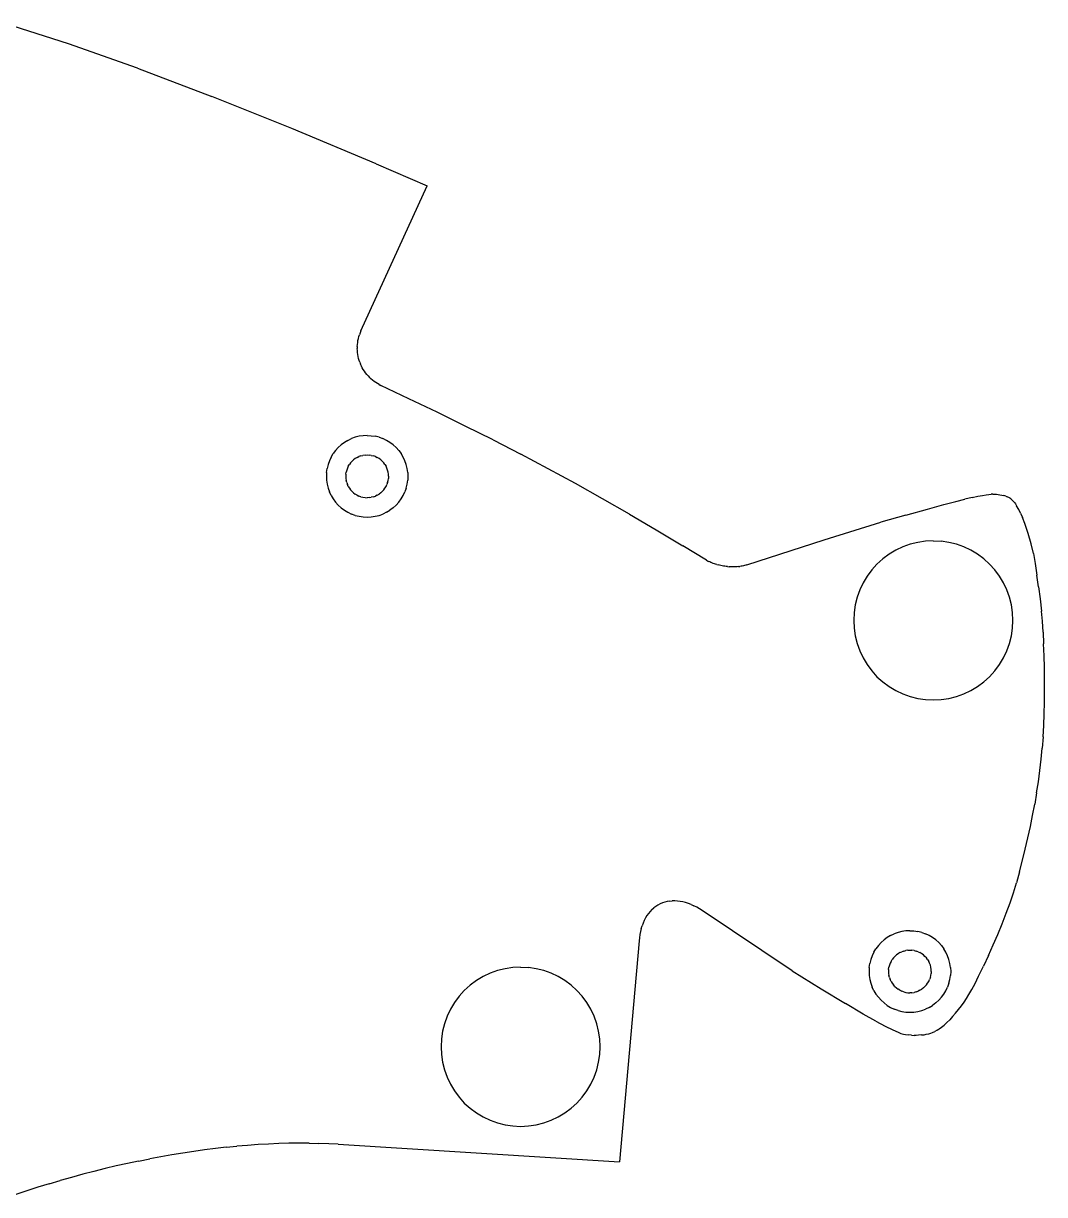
# Model space of a CAD drawing. Extents: x -48 to 64, y -59 to 16.
# Drawn here: x 10.9 to 63.5, y -46.3 to 14 of the extents above; entities that cross this region are included whole.
import ezdxf

# ---------------------------------------------------------------- set-up
doc = ezdxf.new("R2010")
doc.units = 0

msp = doc.modelspace()

# ---------------------------------------------------------------- linework, layer by layer
for p, q in [((13.264, 12.986, 0), (9.978, 14.039, 0)), ((16.825, 11.729, 0), (13.264, 12.986, 0)), ((16.825, 11.729, 0), (20.648, 10.282, 0)), ((24.772, 8.62, 0), (20.648, 10.282, 0)), ((29.118, 6.801, 0), (24.772, 8.62, 0)), ((29.118, 6.801, 0), (31.738, 5.666, 0)), ((28.332, -1.809, 0), (31.738, 5.666, 0)), ((28.332, -1.809, 0), (28.292, -1.903, 0)), ((28.151, -2.504, 0), (28.162, -2.401, 0)), ((28.162, -2.401, 0), (28.178, -2.299, 0)), ((28.178, -2.299, 0), (28.199, -2.198, 0)), ((28.199, -2.198, 0), (28.226, -2.098, 0)), ((28.226, -2.098, 0), (28.257, -1.999, 0)), ((28.292, -1.903, 0), (28.257, -1.999, 0)), ((28.144, -2.607, 0), (28.143, -2.711, 0)), ((28.147, -2.814, 0), (28.143, -2.711, 0)), ((28.144, -2.607, 0), (28.151, -2.504, 0)), ((28.155, -2.918, 0), (28.147, -2.814, 0)), ((28.169, -3.02, 0), (28.155, -2.918, 0)), ((28.188, -3.122, 0), (28.169, -3.02, 0)), ((28.211, -3.223, 0), (28.188, -3.122, 0)), ((28.24, -3.323, 0), (28.211, -3.223, 0)), ((28.273, -3.421, 0), (28.24, -3.323, 0)), ((28.273, -3.421, 0), (28.311, -3.518, 0)), ((28.353, -3.613, 0), (28.311, -3.518, 0)), ((28.401, -3.705, 0), (28.353, -3.613, 0)), ((28.452, -3.795, 0), (28.401, -3.705, 0)), ((28.508, -3.882, 0), (28.452, -3.795, 0)), ((28.568, -3.967, 0), (28.508, -3.882, 0)), ((28.632, -4.048, 0), (28.568, -3.967, 0)), ((28.7, -4.127, 0), (28.632, -4.048, 0)), ((28.7, -4.127, 0), (28.771, -4.202, 0)), ((28.846, -4.273, 0), (28.771, -4.202, 0)), ((28.924, -4.34, 0), (28.846, -4.273, 0)), ((29.006, -4.404, 0), (28.924, -4.34, 0)), ((29.09, -4.463, 0), (29.006, -4.404, 0)), ((29.177, -4.519, 0), (29.09, -4.463, 0)), ((29.267, -4.57, 0), (29.177, -4.519, 0)), ((29.267, -4.57, 0), (29.358, -4.616, 0)), ((30.803, -5.3, 0), (29.358, -4.616, 0)), ((32.261, -5.999, 0), (30.803, -5.3, 0)), ((33.706, -6.706, 0), (32.261, -5.999, 0)), ((28.241, -7.236, 0), (28.041, -7.287, 0)), ((28.445, -7.206, 0), (28.241, -7.236, 0)), ((28.651, -7.196, 0), (28.445, -7.206, 0)), ((28.651, -7.196, 0), (28.857, -7.206, 0)), ((28.857, -7.206, 0), (29.061, -7.236, 0)), ((29.261, -7.287, 0), (29.061, -7.236, 0)), ((35.139, -7.425, 0), (33.706, -6.706, 0)), ((27.026, -7.964, 0), (27.165, -7.812, 0)), ((27.317, -7.673, 0), (27.165, -7.812, 0)), ((27.483, -7.55, 0), (27.317, -7.673, 0)), ((27.66, -7.444, 0), (27.483, -7.55, 0)), ((27.66, -7.444, 0), (27.846, -7.356, 0)), ((28.041, -7.287, 0), (27.846, -7.356, 0)), ((29.261, -7.287, 0), (29.455, -7.356, 0)), ((29.641, -7.444, 0), (29.455, -7.356, 0)), ((29.818, -7.55, 0), (29.641, -7.444, 0)), ((29.984, -7.673, 0), (29.818, -7.55, 0)), ((29.984, -7.673, 0), (30.137, -7.812, 0)), ((30.275, -7.964, 0), (30.137, -7.812, 0)), ((35.139, -7.425, 0), (36.56, -8.157, 0)), ((26.797, -8.307, 0), (26.709, -8.493, 0)), ((26.797, -8.307, 0), (26.903, -8.13, 0)), ((27.026, -7.964, 0), (26.903, -8.13, 0)), ((27.953, -8.447, 0), (27.873, -8.52, 0)), ((28.039, -8.383, 0), (27.953, -8.447, 0)), ((28.132, -8.327, 0), (28.039, -8.383, 0)), ((28.132, -8.327, 0), (28.23, -8.281, 0)), ((28.331, -8.245, 0), (28.23, -8.281, 0)), ((28.331, -8.245, 0), (28.436, -8.218, 0)), ((28.543, -8.203, 0), (28.436, -8.218, 0)), ((28.543, -8.203, 0), (28.651, -8.197, 0)), ((28.651, -8.197, 0), (28.758, -8.203, 0)), ((28.865, -8.218, 0), (28.758, -8.203, 0)), ((28.865, -8.218, 0), (28.97, -8.245, 0)), ((29.072, -8.281, 0), (28.97, -8.245, 0)), ((29.072, -8.281, 0), (29.169, -8.327, 0)), ((29.262, -8.383, 0), (29.169, -8.327, 0)), ((29.349, -8.447, 0), (29.262, -8.383, 0)), ((29.429, -8.52, 0), (29.349, -8.447, 0)), ((30.275, -7.964, 0), (30.398, -8.13, 0)), ((30.504, -8.307, 0), (30.398, -8.13, 0)), ((30.592, -8.493, 0), (30.504, -8.307, 0)), ((37.972, -8.906, 0), (36.56, -8.157, 0)), ((26.559, -9.092, 0), (26.59, -8.888, 0)), ((26.64, -8.688, 0), (26.59, -8.888, 0)), ((26.709, -8.493, 0), (26.64, -8.688, 0)), ((27.598, -8.978, 0), (27.572, -9.083, 0)), ((27.634, -8.876, 0), (27.598, -8.978, 0)), ((27.68, -8.779, 0), (27.634, -8.876, 0)), ((27.68, -8.779, 0), (27.736, -8.686, 0)), ((27.8, -8.6, 0), (27.736, -8.686, 0)), ((27.873, -8.52, 0), (27.8, -8.6, 0)), ((29.501, -8.6, 0), (29.429, -8.52, 0)), ((29.565, -8.686, 0), (29.501, -8.6, 0)), ((29.565, -8.686, 0), (29.621, -8.779, 0)), ((29.667, -8.876, 0), (29.621, -8.779, 0)), ((29.703, -8.978, 0), (29.667, -8.876, 0)), ((29.73, -9.083, 0), (29.703, -8.978, 0)), ((30.662, -8.688, 0), (30.592, -8.493, 0)), ((30.712, -8.888, 0), (30.662, -8.688, 0)), ((30.742, -9.092, 0), (30.712, -8.888, 0)), ((39.376, -9.671, 0), (37.972, -8.906, 0)), ((26.559, -9.092, 0), (26.549, -9.298, 0)), ((26.549, -9.298, 0), (26.559, -9.504, 0)), ((26.559, -9.504, 0), (26.59, -9.708, 0)), ((27.556, -9.19, 0), (27.55, -9.298, 0)), ((27.55, -9.298, 0), (27.556, -9.405, 0)), ((27.556, -9.19, 0), (27.572, -9.083, 0)), ((27.556, -9.405, 0), (27.572, -9.512, 0)), ((27.598, -9.617, 0), (27.572, -9.512, 0)), ((27.598, -9.617, 0), (27.634, -9.719, 0)), ((29.703, -9.617, 0), (29.667, -9.719, 0)), ((29.703, -9.617, 0), (29.73, -9.512, 0)), ((29.746, -9.19, 0), (29.73, -9.083, 0)), ((29.73, -9.512, 0), (29.746, -9.405, 0)), ((29.751, -9.298, 0), (29.746, -9.19, 0)), ((29.751, -9.298, 0), (29.746, -9.405, 0)), ((30.712, -9.708, 0), (30.742, -9.504, 0)), ((30.742, -9.092, 0), (30.752, -9.298, 0)), ((30.752, -9.298, 0), (30.742, -9.504, 0)), ((26.59, -9.708, 0), (26.64, -9.908, 0)), ((26.64, -9.908, 0), (26.709, -10.102, 0)), ((26.797, -10.288, 0), (26.709, -10.102, 0)), ((27.68, -9.816, 0), (27.634, -9.719, 0)), ((27.68, -9.816, 0), (27.736, -9.909, 0)), ((27.736, -9.909, 0), (27.8, -9.996, 0)), ((27.873, -10.076, 0), (27.8, -9.996, 0)), ((27.873, -10.076, 0), (27.953, -10.148, 0)), ((27.953, -10.148, 0), (28.039, -10.212, 0)), ((28.132, -10.268, 0), (28.039, -10.212, 0)), ((29.169, -10.268, 0), (29.262, -10.212, 0)), ((29.349, -10.148, 0), (29.262, -10.212, 0)), ((29.349, -10.148, 0), (29.429, -10.076, 0)), ((29.429, -10.076, 0), (29.501, -9.996, 0)), ((29.501, -9.996, 0), (29.565, -9.909, 0)), ((29.565, -9.909, 0), (29.621, -9.816, 0)), ((29.621, -9.816, 0), (29.667, -9.719, 0)), ((30.504, -10.288, 0), (30.592, -10.102, 0)), ((30.662, -9.908, 0), (30.592, -10.102, 0)), ((30.662, -9.908, 0), (30.712, -9.708, 0)), ((40.771, -10.452, 0), (39.376, -9.671, 0)), ((60.354, -10.283, 0), (60.537, -10.253, 0)), ((60.537, -10.253, 0), (60.679, -10.235, 0)), ((60.679, -10.235, 0), (60.792, -10.225, 0)), ((60.889, -10.221, 0), (60.792, -10.225, 0)), ((60.889, -10.221, 0), (60.977, -10.221, 0)), ((60.977, -10.221, 0), (61.065, -10.225, 0)), ((61.065, -10.225, 0), (61.155, -10.234, 0)), ((61.155, -10.234, 0), (61.248, -10.246, 0)), ((61.248, -10.246, 0), (61.342, -10.263, 0)), ((26.797, -10.288, 0), (26.903, -10.465, 0)), ((26.903, -10.465, 0), (27.026, -10.631, 0)), ((27.026, -10.631, 0), (27.165, -10.783, 0)), ((27.317, -10.922, 0), (27.165, -10.783, 0)), ((28.132, -10.268, 0), (28.23, -10.314, 0)), ((28.331, -10.35, 0), (28.23, -10.314, 0)), ((28.331, -10.35, 0), (28.436, -10.377, 0)), ((28.436, -10.377, 0), (28.543, -10.392, 0)), ((28.543, -10.392, 0), (28.651, -10.398, 0)), ((28.758, -10.392, 0), (28.651, -10.398, 0)), ((28.758, -10.392, 0), (28.865, -10.377, 0)), ((28.97, -10.35, 0), (28.865, -10.377, 0)), ((28.97, -10.35, 0), (29.072, -10.314, 0)), ((29.169, -10.268, 0), (29.072, -10.314, 0)), ((29.984, -10.922, 0), (30.137, -10.783, 0)), ((30.275, -10.631, 0), (30.137, -10.783, 0)), ((30.275, -10.631, 0), (30.398, -10.465, 0)), ((30.398, -10.465, 0), (30.504, -10.288, 0)), ((42.158, -11.249, 0), (40.771, -10.452, 0)), ((57.522, -10.986, 0), (58.359, -10.757, 0)), ((58.359, -10.757, 0), (58.972, -10.597, 0)), ((58.972, -10.597, 0), (59.442, -10.481, 0)), ((59.817, -10.393, 0), (59.442, -10.481, 0)), ((59.817, -10.393, 0), (60.118, -10.328, 0)), ((60.118, -10.328, 0), (60.354, -10.283, 0)), ((61.342, -10.263, 0), (61.436, -10.284, 0)), ((61.506, -10.302, 0), (61.436, -10.284, 0)), ((61.553, -10.318, 0), (61.506, -10.302, 0)), ((61.553, -10.318, 0), (61.619, -10.346, 0)), ((61.68, -10.375, 0), (61.619, -10.346, 0)), ((61.68, -10.375, 0), (61.718, -10.396, 0)), ((61.718, -10.396, 0), (61.762, -10.425, 0)), ((61.813, -10.465, 0), (61.762, -10.425, 0)), ((61.869, -10.514, 0), (61.813, -10.465, 0)), ((61.869, -10.514, 0), (61.945, -10.592, 0)), ((61.945, -10.592, 0), (62.013, -10.668, 0)), ((62.013, -10.668, 0), (62.048, -10.714, 0)), ((62.048, -10.714, 0), (62.111, -10.815, 0)), ((62.216, -11.007, 0), (62.111, -10.815, 0)), ((27.317, -10.922, 0), (27.483, -11.045, 0)), ((27.483, -11.045, 0), (27.66, -11.151, 0)), ((27.66, -11.151, 0), (27.846, -11.239, 0)), ((28.041, -11.308, 0), (27.846, -11.239, 0)), ((28.041, -11.308, 0), (28.241, -11.359, 0)), ((28.241, -11.359, 0), (28.445, -11.389, 0)), ((28.445, -11.389, 0), (28.651, -11.399, 0)), ((28.651, -11.399, 0), (28.857, -11.389, 0)), ((28.857, -11.389, 0), (29.061, -11.359, 0)), ((29.061, -11.359, 0), (29.261, -11.308, 0)), ((29.261, -11.308, 0), (29.455, -11.239, 0)), ((29.641, -11.151, 0), (29.455, -11.239, 0)), ((29.641, -11.151, 0), (29.818, -11.045, 0)), ((29.984, -10.922, 0), (29.818, -11.045, 0)), ((42.158, -11.249, 0), (43.538, -12.06, 0)), ((56.41, -11.299, 0), (55.116, -11.668, 0)), ((56.41, -11.299, 0), (57.522, -10.986, 0)), ((62.316, -11.201, 0), (62.216, -11.007, 0)), ((62.316, -11.201, 0), (62.414, -11.422, 0)), ((62.535, -11.734, 0), (62.414, -11.422, 0)), ((43.538, -12.06, 0), (44.915, -12.885, 0)), ((52.187, -12.578, 0), (55.116, -11.668, 0)), ((62.701, -12.243, 0), (62.535, -11.734, 0)), ((48.208, -13.866, 0), (52.187, -12.578, 0)), ((57.414, -12.641, 0), (57.016, -12.7, 0)), ((57.816, -12.621, 0), (57.414, -12.641, 0)), ((57.816, -12.621, 0), (58.217, -12.641, 0)), ((58.615, -12.7, 0), (58.217, -12.641, 0)), ((62.855, -12.771, 0), (62.701, -12.243, 0)), ((46.14, -13.626, 0), (44.915, -12.885, 0)), ((55.883, -13.105, 0), (55.538, -13.312, 0)), ((56.247, -12.933, 0), (55.883, -13.105, 0)), ((56.625, -12.798, 0), (56.247, -12.933, 0)), ((57.016, -12.7, 0), (56.625, -12.798, 0)), ((59.006, -12.798, 0), (58.615, -12.7, 0)), ((59.385, -12.933, 0), (59.006, -12.798, 0)), ((59.748, -13.105, 0), (59.385, -12.933, 0)), ((60.093, -13.312, 0), (59.748, -13.105, 0)), ((62.978, -13.274, 0), (62.855, -12.771, 0)), ((62.978, -13.274, 0), (63.071, -13.798, 0)), ((46.14, -13.626, 0), (46.19, -13.655, 0)), ((46.19, -13.655, 0), (46.242, -13.683, 0)), ((46.297, -13.711, 0), (46.242, -13.683, 0)), ((46.354, -13.736, 0), (46.297, -13.711, 0)), ((46.413, -13.761, 0), (46.354, -13.736, 0)), ((46.474, -13.785, 0), (46.413, -13.761, 0)), ((46.537, -13.807, 0), (46.474, -13.785, 0)), ((46.601, -13.828, 0), (46.537, -13.807, 0)), ((46.666, -13.847, 0), (46.601, -13.828, 0)), ((46.666, -13.847, 0), (46.733, -13.866, 0)), ((46.801, -13.882, 0), (46.733, -13.866, 0)), ((48.208, -13.866, 0), (48.153, -13.883, 0)), ((54.916, -13.822, 0), (54.646, -14.12, 0)), ((55.215, -13.552, 0), (54.916, -13.822, 0)), ((55.538, -13.312, 0), (55.215, -13.552, 0)), ((60.417, -13.552, 0), (60.093, -13.312, 0)), ((60.715, -13.822, 0), (60.417, -13.552, 0)), ((60.985, -14.12, 0), (60.715, -13.822, 0)), ((63.071, -13.798, 0), (63.156, -14.383, 0)), ((46.869, -13.897, 0), (46.801, -13.882, 0)), ((46.939, -13.911, 0), (46.869, -13.897, 0)), ((47.009, -13.923, 0), (46.939, -13.911, 0)), ((47.08, -13.934, 0), (47.009, -13.923, 0)), ((47.151, -13.943, 0), (47.08, -13.934, 0)), ((47.222, -13.951, 0), (47.151, -13.943, 0)), ((47.222, -13.951, 0), (47.294, -13.956, 0)), ((47.365, -13.961, 0), (47.294, -13.956, 0)), ((47.436, -13.963, 0), (47.365, -13.961, 0)), ((47.506, -13.964, 0), (47.436, -13.963, 0)), ((47.576, -13.963), (47.506, -13.964, 0)), ((47.645, -13.961, 0), (47.576, -13.963)), ((47.713, -13.957, 0), (47.645, -13.961, 0)), ((47.78, -13.951, 0), (47.713, -13.957, 0)), ((47.78, -13.951, 0), (47.846, -13.944, 0)), ((47.911, -13.935, 0), (47.846, -13.944, 0)), ((47.974, -13.924, 0), (47.911, -13.935, 0)), ((48.036, -13.912, 0), (47.974, -13.924, 0)), ((48.095, -13.898, 0), (48.036, -13.912, 0)), ((48.153, -13.883, 0), (48.095, -13.898, 0)), ((54.407, -14.444, 0), (54.2, -14.789, 0)), ((54.646, -14.12, 0), (54.407, -14.444, 0)), ((61.225, -14.444, 0), (60.985, -14.12, 0)), ((61.431, -14.789, 0), (61.225, -14.444, 0)), ((63.241, -14.995, 0), (63.156, -14.383, 0)), ((54.2, -14.789, 0), (54.028, -15.152, 0)), ((61.603, -15.152, 0), (61.431, -14.789, 0)), ((63.241, -14.995, 0), (63.32, -15.603, 0)), ((53.892, -15.531, 0), (53.794, -15.921, 0)), ((54.028, -15.152, 0), (53.892, -15.531, 0)), ((61.739, -15.531, 0), (61.603, -15.152, 0)), ((61.837, -15.921, 0), (61.739, -15.531, 0)), ((63.32, -15.603, 0), (63.396, -16.248, 0)), ((53.794, -15.921, 0), (53.735, -16.319, 0)), ((61.896, -16.319, 0), (61.837, -15.921, 0)), ((63.446, -16.759, 0), (63.396, -16.248, 0)), ((53.735, -16.319, 0), (53.716, -16.721, 0)), ((53.716, -16.721, 0), (53.735, -17.123, 0)), ((61.916, -16.721, 0), (61.896, -16.319, 0)), ((61.896, -17.123, 0), (61.916, -16.721, 0)), ((63.479, -17.326, 0), (63.446, -16.759, 0)), ((53.735, -17.123, 0), (53.794, -17.521, 0)), ((61.837, -17.521, 0), (61.896, -17.123, 0)), ((63.479, -17.326, 0), (63.502, -17.926, 0)), ((53.794, -17.521, 0), (53.892, -17.912, 0)), ((53.892, -17.912, 0), (54.028, -18.29, 0)), ((61.603, -18.29, 0), (61.739, -17.912, 0)), ((61.739, -17.912, 0), (61.837, -17.521, 0)), ((63.522, -18.54, 0), (63.502, -17.926, 0)), ((54.028, -18.29, 0), (54.2, -18.654, 0)), ((54.2, -18.654, 0), (54.407, -18.999, 0)), ((61.225, -18.999, 0), (61.431, -18.654, 0)), ((61.431, -18.654, 0), (61.603, -18.29, 0)), ((63.538, -19.148, 0), (63.522, -18.54, 0)), ((54.407, -18.999, 0), (54.646, -19.322, 0)), ((60.985, -19.322, 0), (61.225, -18.999, 0)), ((63.547, -19.752, 0), (63.538, -19.148, 0)), ((54.646, -19.322, 0), (54.916, -19.621, 0)), ((54.916, -19.621, 0), (55.215, -19.891, 0)), ((55.215, -19.891, 0), (55.538, -20.13, 0)), ((60.093, -20.13, 0), (60.417, -19.891, 0)), ((60.417, -19.891, 0), (60.715, -19.621, 0)), ((60.715, -19.621, 0), (60.985, -19.322, 0)), ((63.549, -20.352, 0), (63.547, -19.752, 0)), ((55.538, -20.13, 0), (55.883, -20.337, 0)), ((55.883, -20.337, 0), (56.247, -20.509, 0)), ((56.247, -20.509, 0), (56.625, -20.645, 0)), ((59.006, -20.645, 0), (59.385, -20.509, 0)), ((59.385, -20.509, 0), (59.748, -20.337, 0)), ((59.748, -20.337, 0), (60.093, -20.13, 0)), ((63.543, -20.948, 0), (63.549, -20.352, 0)), ((56.625, -20.645, 0), (57.016, -20.743, 0)), ((57.016, -20.743, 0), (57.414, -20.802, 0)), ((57.414, -20.802, 0), (57.816, -20.821, 0)), ((57.816, -20.821, 0), (58.217, -20.802, 0)), ((58.217, -20.802, 0), (58.615, -20.743, 0)), ((58.615, -20.743, 0), (59.006, -20.645, 0)), ((63.528, -21.54, 0), (63.543, -20.948, 0)), ((63.504, -22.129, 0), (63.528, -21.54, 0)), ((63.47, -22.715, 0), (63.504, -22.129, 0)), ((63.47, -22.715, 0), (63.425, -23.299, 0)), ((63.37, -23.88, 0), (63.425, -23.299, 0)), ((63.304, -24.46, 0), (63.37, -23.88, 0)), ((63.228, -25.038, 0), (63.304, -24.46, 0)), ((63.14, -25.615, 0), (63.228, -25.038, 0)), ((63.14, -25.615, 0), (63.042, -26.191, 0)), ((62.934, -26.767, 0), (63.042, -26.191, 0)), ((62.816, -27.343, 0), (62.934, -26.767, 0)), ((62.688, -27.921, 0), (62.816, -27.343, 0)), ((62.551, -28.501, 0), (62.688, -27.921, 0)), ((62.407, -29.084, 0), (62.551, -28.501, 0)), ((62.257, -29.672, 0), (62.407, -29.084, 0)), ((62.257, -29.672, 0), (62.107, -30.241, 0)), ((61.78, -31.276, 0), (61.955, -30.765, 0)), ((61.955, -30.765, 0), (62.107, -30.241, 0)), ((43.742, -31.33, 0), (43.629, -31.389, 0)), ((43.859, -31.279, 0), (43.742, -31.33, 0)), ((43.981, -31.239, 0), (43.859, -31.279, 0)), ((44.106, -31.208, 0), (43.981, -31.239, 0)), ((44.234, -31.187, 0), (44.106, -31.208, 0)), ((44.234, -31.187, 0), (44.366, -31.176, 0)), ((44.5, -31.174, 0), (44.366, -31.176, 0)), ((44.637, -31.183, 0), (44.5, -31.174, 0)), ((44.775, -31.201, 0), (44.637, -31.183, 0)), ((44.915, -31.229, 0), (44.775, -31.201, 0)), ((45.056, -31.266, 0), (44.915, -31.229, 0)), ((45.198, -31.313, 0), (45.056, -31.266, 0)), ((45.34, -31.368, 0), (45.198, -31.313, 0)), ((45.34, -31.368, 0), (45.483, -31.433, 0)), ((61.577, -31.811, 0), (61.78, -31.276, 0)), ((43.067, -31.935, 0), (42.995, -32.054, 0)), ((43.146, -31.823, 0), (43.067, -31.935, 0)), ((43.231, -31.72, 0), (43.146, -31.823, 0)), ((43.322, -31.624, 0), (43.231, -31.72, 0)), ((43.322, -31.624, 0), (43.419, -31.537, 0)), ((43.522, -31.459, 0), (43.419, -31.537, 0)), ((43.629, -31.389, 0), (43.522, -31.459, 0)), ((45.626, -31.506, 0), (45.483, -31.433, 0)), ((45.768, -31.588, 0), (45.626, -31.506, 0)), ((45.909, -31.678, 0), (45.768, -31.588, 0)), ((50.54, -34.777, 0), (45.909, -31.678, 0)), ((61.36, -32.357, 0), (61.577, -31.811, 0)), ((42.771, -32.6, 0), (42.817, -32.454, 0)), ((42.869, -32.314, 0), (42.817, -32.454, 0)), ((42.929, -32.181, 0), (42.869, -32.314, 0)), ((42.995, -32.054, 0), (42.929, -32.181, 0)), ((61.134, -32.902, 0), (61.36, -32.357, 0)), ((42.674, -33.071, 0), (42.656, -33.237, 0)), ((42.7, -32.909, 0), (42.674, -33.071, 0)), ((42.732, -32.751, 0), (42.7, -32.909, 0)), ((42.771, -32.6, 0), (42.732, -32.751, 0)), ((55.278, -33.186, 0), (55.125, -33.324, 0)), ((55.443, -33.063, 0), (55.278, -33.186, 0)), ((55.62, -32.957, 0), (55.443, -33.063, 0)), ((55.62, -32.957, 0), (55.807, -32.868, 0)), ((56.001, -32.799, 0), (55.807, -32.868, 0)), ((56.201, -32.749, 0), (56.001, -32.799, 0)), ((56.405, -32.719, 0), (56.201, -32.749, 0)), ((56.611, -32.709, 0), (56.405, -32.719, 0)), ((56.611, -32.709, 0), (56.817, -32.719, 0)), ((56.817, -32.719, 0), (57.021, -32.749, 0)), ((57.221, -32.799, 0), (57.021, -32.749, 0)), ((57.221, -32.799, 0), (57.415, -32.868, 0)), ((57.601, -32.957, 0), (57.415, -32.868, 0)), ((57.778, -33.063, 0), (57.601, -32.957, 0)), ((57.944, -33.186, 0), (57.778, -33.063, 0)), ((57.944, -33.186, 0), (58.097, -33.324, 0)), ((60.898, -33.445, 0), (61.134, -32.902, 0)), ((42.656, -33.237, 0), (41.658, -44.612, 0)), ((54.757, -33.819, 0), (54.863, -33.642, 0)), ((54.986, -33.477, 0), (54.863, -33.642, 0)), ((54.986, -33.477, 0), (55.125, -33.324, 0)), ((56.092, -33.84, 0), (56.19, -33.793, 0)), ((56.291, -33.757, 0), (56.19, -33.793, 0)), ((56.291, -33.757, 0), (56.396, -33.731, 0)), ((56.503, -33.715, 0), (56.396, -33.731, 0)), ((56.503, -33.715, 0), (56.611, -33.71, 0)), ((56.611, -33.71, 0), (56.719, -33.715, 0)), ((56.825, -33.731, 0), (56.719, -33.715, 0)), ((56.825, -33.731, 0), (56.93, -33.757, 0)), ((57.032, -33.793, 0), (56.93, -33.757, 0)), ((57.032, -33.793, 0), (57.129, -33.84, 0)), ((58.235, -33.477, 0), (58.097, -33.324, 0)), ((58.235, -33.477, 0), (58.358, -33.642, 0)), ((58.464, -33.819, 0), (58.358, -33.642, 0)), ((60.654, -33.989, 0), (60.898, -33.445, 0)), ((54.6, -34.2, 0), (54.55, -34.4, 0)), ((54.669, -34.006, 0), (54.6, -34.2, 0)), ((54.757, -33.819, 0), (54.669, -34.006, 0)), ((55.594, -34.389, 0), (55.558, -34.491, 0)), ((55.64, -34.291, 0), (55.594, -34.389, 0)), ((55.64, -34.291, 0), (55.696, -34.199, 0)), ((55.76, -34.112, 0), (55.696, -34.199, 0)), ((55.833, -34.032, 0), (55.76, -34.112, 0)), ((55.913, -33.959, 0), (55.833, -34.032, 0)), ((55.999, -33.895, 0), (55.913, -33.959, 0)), ((56.092, -33.84, 0), (55.999, -33.895, 0)), ((57.222, -33.895, 0), (57.129, -33.84, 0)), ((57.309, -33.959, 0), (57.222, -33.895, 0)), ((57.389, -34.032, 0), (57.309, -33.959, 0)), ((57.461, -34.112, 0), (57.389, -34.032, 0)), ((57.526, -34.199, 0), (57.461, -34.112, 0)), ((57.526, -34.199, 0), (57.581, -34.291, 0)), ((57.627, -34.389, 0), (57.581, -34.291, 0)), ((57.664, -34.491, 0), (57.627, -34.389, 0)), ((58.552, -34.006, 0), (58.464, -33.819, 0)), ((58.622, -34.2, 0), (58.552, -34.006, 0)), ((58.672, -34.4, 0), (58.622, -34.2, 0)), ((60.654, -33.989, 0), (60.401, -34.533, 0)), ((34.986, -34.904, 0), (34.622, -35.076, 0)), ((35.365, -34.769, 0), (34.986, -34.904, 0)), ((35.755, -34.671, 0), (35.365, -34.769, 0)), ((36.153, -34.612, 0), (35.755, -34.671, 0)), ((36.555, -34.592, 0), (36.153, -34.612, 0)), ((36.555, -34.592, 0), (36.957, -34.612, 0)), ((37.355, -34.671, 0), (36.957, -34.612, 0)), ((37.745, -34.769, 0), (37.355, -34.671, 0)), ((38.124, -34.904, 0), (37.745, -34.769, 0)), ((38.487, -35.076, 0), (38.124, -34.904, 0)), ((50.54, -34.777, 0), (52.038, -35.7, 0)), ((54.519, -34.604, 0), (54.509, -34.81, 0)), ((54.509, -34.81, 0), (54.519, -35.016, 0)), ((54.519, -34.604, 0), (54.55, -34.4, 0)), ((55.516, -34.702, 0), (55.51, -34.81, 0)), ((55.51, -34.81, 0), (55.516, -34.918, 0)), ((55.516, -34.702, 0), (55.532, -34.595, 0)), ((55.516, -34.918, 0), (55.532, -35.025, 0)), ((55.558, -34.491, 0), (55.532, -34.595, 0)), ((57.69, -34.595, 0), (57.664, -34.491, 0)), ((57.706, -34.702, 0), (57.69, -34.595, 0)), ((57.69, -35.025, 0), (57.706, -34.918, 0)), ((57.711, -34.81, 0), (57.706, -34.702, 0)), ((57.711, -34.81, 0), (57.706, -34.918, 0)), ((58.702, -34.604, 0), (58.672, -34.4, 0)), ((58.702, -34.604, 0), (58.712, -34.81, 0)), ((58.712, -34.81, 0), (58.702, -35.016, 0)), ((60.151, -35.06, 0), (60.401, -34.533, 0)), ((33.954, -35.523, 0), (33.656, -35.793, 0)), ((34.277, -35.283, 0), (33.954, -35.523, 0)), ((34.622, -35.076, 0), (34.277, -35.283, 0)), ((38.833, -35.283, 0), (38.487, -35.076, 0)), ((39.156, -35.523, 0), (38.833, -35.283, 0)), ((39.454, -35.793, 0), (39.156, -35.523, 0)), ((54.519, -35.016, 0), (54.55, -35.22, 0)), ((54.55, -35.22, 0), (54.6, -35.42, 0)), ((54.6, -35.42, 0), (54.669, -35.614, 0)), ((55.558, -35.129, 0), (55.532, -35.025, 0)), ((55.558, -35.129, 0), (55.594, -35.231, 0)), ((55.64, -35.329, 0), (55.594, -35.231, 0)), ((55.64, -35.329, 0), (55.696, -35.421, 0)), ((55.696, -35.421, 0), (55.76, -35.508, 0)), ((55.833, -35.588, 0), (55.76, -35.508, 0)), ((55.833, -35.588, 0), (55.913, -35.66, 0)), ((57.309, -35.66, 0), (57.389, -35.588, 0)), ((57.389, -35.588, 0), (57.461, -35.508, 0)), ((57.461, -35.508, 0), (57.526, -35.421, 0)), ((57.526, -35.421, 0), (57.581, -35.329, 0)), ((57.581, -35.329, 0), (57.627, -35.231, 0)), ((57.664, -35.129, 0), (57.627, -35.231, 0)), ((57.664, -35.129, 0), (57.69, -35.025, 0)), ((58.622, -35.42, 0), (58.552, -35.614, 0)), ((58.622, -35.42, 0), (58.672, -35.22, 0)), ((58.672, -35.22, 0), (58.702, -35.016, 0)), ((59.796, -35.747, 0), (59.966, -35.423, 0)), ((59.966, -35.423, 0), (60.151, -35.06, 0)), ((33.385, -36.091, 0), (33.146, -36.414, 0)), ((33.656, -35.793, 0), (33.385, -36.091, 0)), ((39.724, -36.091, 0), (39.454, -35.793, 0)), ((39.964, -36.414, 0), (39.724, -36.091, 0)), ((52.038, -35.7, 0), (53.3, -36.468, 0)), ((54.757, -35.801, 0), (54.669, -35.614, 0)), ((54.757, -35.801, 0), (54.863, -35.977, 0)), ((54.863, -35.977, 0), (54.986, -36.143, 0)), ((54.986, -36.143, 0), (55.125, -36.296, 0)), ((55.913, -35.66, 0), (55.999, -35.725, 0)), ((56.092, -35.78, 0), (55.999, -35.725, 0)), ((56.092, -35.78, 0), (56.19, -35.826, 0)), ((56.291, -35.863, 0), (56.19, -35.826, 0)), ((56.291, -35.863, 0), (56.396, -35.889, 0)), ((56.396, -35.889, 0), (56.503, -35.905, 0)), ((56.503, -35.905, 0), (56.611, -35.91, 0)), ((56.719, -35.905, 0), (56.611, -35.91, 0)), ((56.719, -35.905, 0), (56.825, -35.889, 0)), ((56.93, -35.863, 0), (56.825, -35.889, 0)), ((56.93, -35.863, 0), (57.032, -35.826, 0)), ((57.129, -35.78, 0), (57.032, -35.826, 0)), ((57.129, -35.78, 0), (57.222, -35.725, 0)), ((57.309, -35.66, 0), (57.222, -35.725, 0)), ((58.235, -36.143, 0), (58.097, -36.296, 0)), ((58.235, -36.143, 0), (58.358, -35.977, 0)), ((58.358, -35.977, 0), (58.464, -35.801, 0)), ((58.464, -35.801, 0), (58.552, -35.614, 0)), ((59.399, -36.398, 0), (59.527, -36.205, 0)), ((59.527, -36.205, 0), (59.654, -35.999, 0)), ((59.654, -35.999, 0), (59.796, -35.747, 0)), ((32.939, -36.759, 0), (32.767, -37.123, 0)), ((33.146, -36.414, 0), (32.939, -36.759, 0)), ((40.171, -36.759, 0), (39.964, -36.414, 0)), ((40.343, -37.123, 0), (40.171, -36.759, 0)), ((54.212, -37.006, 0), (53.3, -36.468, 0)), ((55.278, -36.434, 0), (55.125, -36.296, 0)), ((55.278, -36.434, 0), (55.443, -36.557, 0)), ((55.443, -36.557, 0), (55.62, -36.663, 0)), ((55.62, -36.663, 0), (55.807, -36.751, 0)), ((56.001, -36.821, 0), (55.807, -36.751, 0)), ((57.221, -36.821, 0), (57.415, -36.751, 0)), ((57.601, -36.663, 0), (57.415, -36.751, 0)), ((57.601, -36.663, 0), (57.778, -36.557, 0)), ((57.944, -36.434, 0), (57.778, -36.557, 0)), ((57.944, -36.434, 0), (58.097, -36.296, 0)), ((58.965, -36.962, 0), (59.115, -36.778, 0)), ((59.115, -36.778, 0), (59.261, -36.589, 0)), ((59.261, -36.589, 0), (59.399, -36.398, 0)), ((32.767, -37.123, 0), (32.631, -37.502, 0)), ((40.478, -37.502, 0), (40.343, -37.123, 0)), ((54.855, -37.368, 0), (54.212, -37.006, 0)), ((54.855, -37.368, 0), (55.341, -37.627, 0)), ((56.001, -36.821, 0), (56.201, -36.871, 0)), ((56.201, -36.871, 0), (56.405, -36.901, 0)), ((56.405, -36.901, 0), (56.611, -36.911, 0)), ((56.611, -36.911, 0), (56.817, -36.901, 0)), ((56.817, -36.901, 0), (57.021, -36.871, 0)), ((57.021, -36.871, 0), (57.221, -36.821, 0)), ((58.515, -37.445, 0), (58.662, -37.298, 0)), ((58.813, -37.136, 0), (58.662, -37.298, 0)), ((58.965, -36.962, 0), (58.813, -37.136, 0)), ((32.534, -37.892, 0), (32.475, -38.29, 0)), ((32.631, -37.502, 0), (32.534, -37.892, 0)), ((40.576, -37.892, 0), (40.478, -37.502, 0)), ((40.635, -38.29, 0), (40.576, -37.892, 0)), ((55.341, -37.627, 0), (55.731, -37.821, 0)), ((55.731, -37.821, 0), (56.001, -37.945, 0)), ((56.001, -37.945, 0), (56.151, -37.999, 0)), ((56.151, -37.999, 0), (56.283, -38.036, 0)), ((57.455, -38.048, 0), (57.58, -38.018, 0)), ((57.58, -38.018, 0), (57.682, -37.989, 0)), ((57.682, -37.989, 0), (57.783, -37.95, 0)), ((57.783, -37.95, 0), (57.903, -37.896, 0)), ((58.013, -37.837, 0), (57.903, -37.896, 0)), ((58.013, -37.837, 0), (58.123, -37.768, 0)), ((58.123, -37.768, 0), (58.242, -37.681, 0)), ((58.242, -37.681, 0), (58.374, -37.573, 0)), ((58.374, -37.573, 0), (58.515, -37.445, 0)), ((32.475, -38.29, 0), (32.455, -38.692, 0)), ((40.655, -38.692, 0), (40.635, -38.29, 0)), ((56.283, -38.036, 0), (56.391, -38.059, 0)), ((56.391, -38.059, 0), (56.533, -38.078, 0)), ((56.697, -38.096, 0), (56.533, -38.078, 0)), ((56.697, -38.096, 0), (56.825, -38.104, 0)), ((56.937, -38.105, 0), (56.825, -38.104, 0)), ((57.06, -38.099, 0), (56.937, -38.105, 0)), ((57.213, -38.084, 0), (57.06, -38.099, 0)), ((57.213, -38.084, 0), (57.348, -38.068, 0)), ((57.348, -38.068, 0), (57.455, -38.048, 0)), ((32.455, -38.692, 0), (32.475, -39.094, 0)), ((32.475, -39.094, 0), (32.534, -39.492, 0)), ((40.576, -39.492, 0), (40.635, -39.094, 0)), ((40.635, -39.094, 0), (40.655, -38.692, 0)), ((32.534, -39.492, 0), (32.631, -39.882, 0)), ((40.478, -39.882, 0), (40.576, -39.492, 0)), ((32.631, -39.882, 0), (32.767, -40.261, 0)), ((32.767, -40.261, 0), (32.939, -40.625, 0)), ((40.171, -40.625, 0), (40.343, -40.261, 0)), ((40.343, -40.261, 0), (40.478, -39.882, 0)), ((32.939, -40.625, 0), (33.146, -40.97, 0)), ((33.146, -40.97, 0), (33.385, -41.293, 0)), ((39.724, -41.293, 0), (39.964, -40.97, 0)), ((39.964, -40.97, 0), (40.171, -40.625, 0)), ((33.385, -41.293, 0), (33.656, -41.591, 0)), ((33.656, -41.591, 0), (33.954, -41.861, 0)), ((39.156, -41.861, 0), (39.454, -41.591, 0)), ((39.454, -41.591, 0), (39.724, -41.293, 0)), ((33.954, -41.861, 0), (34.277, -42.101, 0)), ((34.277, -42.101, 0), (34.622, -42.308, 0)), ((38.487, -42.308, 0), (38.833, -42.101, 0)), ((38.833, -42.101, 0), (39.156, -41.861, 0)), ((34.622, -42.308, 0), (34.986, -42.48, 0)), ((34.986, -42.48, 0), (35.365, -42.616, 0)), ((35.365, -42.616, 0), (35.755, -42.713, 0)), ((35.755, -42.713, 0), (36.153, -42.772, 0)), ((36.153, -42.772, 0), (36.555, -42.792, 0)), ((36.555, -42.792, 0), (36.957, -42.772, 0)), ((36.957, -42.772, 0), (37.355, -42.713, 0)), ((37.355, -42.713, 0), (37.745, -42.616, 0)), ((37.745, -42.616, 0), (38.124, -42.48, 0)), ((38.124, -42.48, 0), (38.487, -42.308, 0)), ((20.279, -44.004, 0), (19.719, -44.081, 0)), ((20.837, -43.934, 0), (20.279, -44.004, 0)), ((21.39, -43.872, 0), (20.837, -43.934, 0)), ((21.39, -43.872, 0), (21.94, -43.818, 0)), ((22.486, -43.772, 0), (21.94, -43.818, 0)), ((23.027, -43.733, 0), (22.486, -43.772, 0)), ((23.563, -43.703, 0), (23.027, -43.733, 0)), ((24.095, -43.68, 0), (23.563, -43.703, 0)), ((24.621, -43.666, 0), (24.095, -43.68, 0)), ((25.142, -43.66, 0), (24.621, -43.666, 0)), ((25.657, -43.661, 0), (25.142, -43.66, 0)), ((25.657, -43.661, 0), (26.166, -43.671, 0)), ((26.669, -43.689, 0), (26.166, -43.671, 0)), ((27.156, -43.715, 0), (26.669, -43.689, 0)), ((27.156, -43.715, 0), (41.658, -44.612, 0)), ((16.876, -44.581, 0), (16.302, -44.703, 0)), ((16.876, -44.581, 0), (17.449, -44.466, 0)), ((18.02, -44.358, 0), (17.449, -44.466, 0)), ((18.589, -44.258, 0), (18.02, -44.358, 0)), ((19.155, -44.166, 0), (18.589, -44.258, 0)), ((19.719, -44.081, 0), (19.155, -44.166, 0)), ((14.573, -45.112, 0), (13.996, -45.263, 0)), ((15.15, -44.969, 0), (14.573, -45.112, 0)), ((15.727, -44.832, 0), (15.15, -44.969, 0)), ((16.302, -44.703, 0), (15.727, -44.832, 0)), ((12.265, -45.755, 0), (11.689, -45.933, 0)), ((12.265, -45.755, 0), (12.841, -45.584, 0)), ((13.418, -45.42, 0), (12.841, -45.584, 0)), ((13.996, -45.263, 0), (13.418, -45.42, 0)), ((11.115, -46.117, 0), (10.543, -46.308, 0)), ((11.689, -45.933, 0), (11.115, -46.117, 0))]:
    msp.add_line(p, q)

doc.saveas('drawing.dxf')
